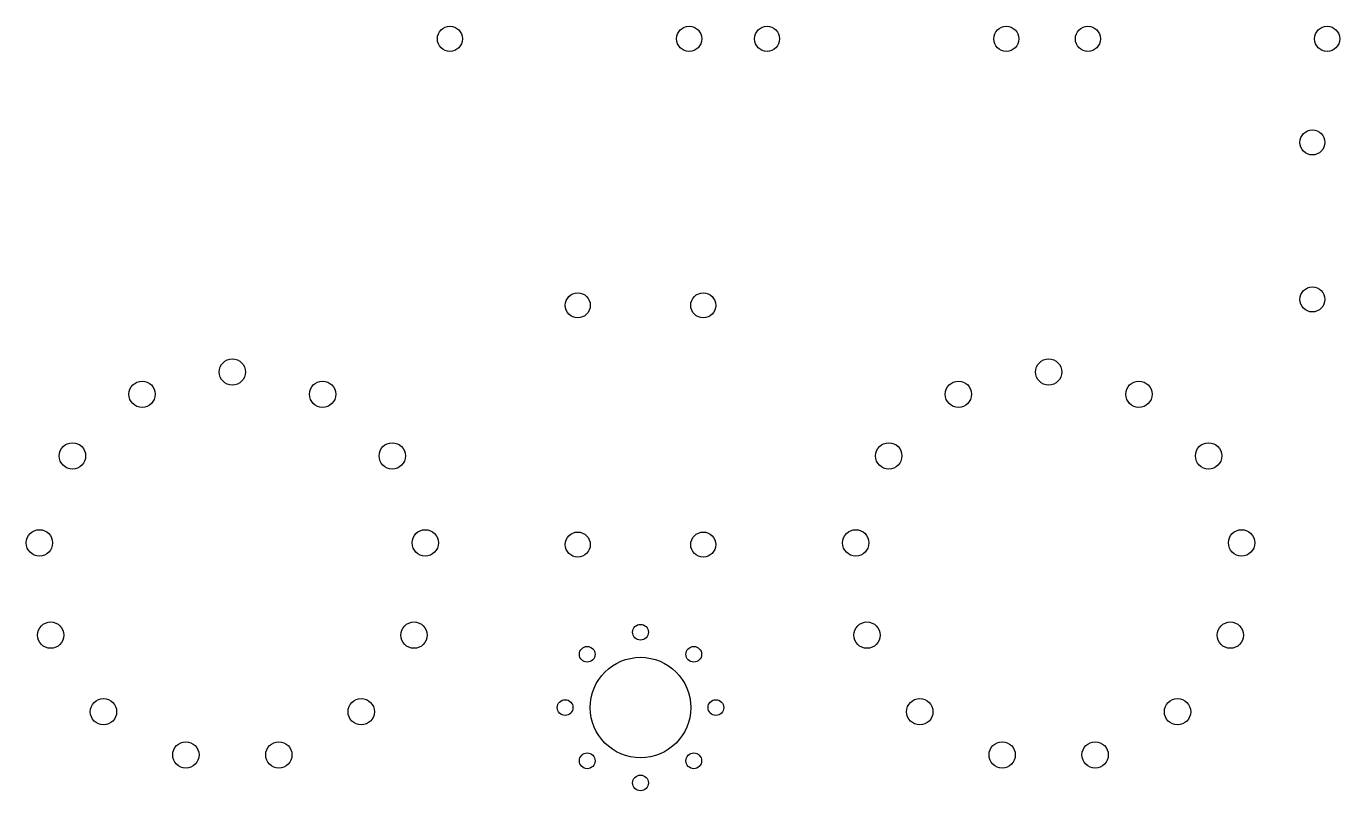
# Model space of a CAD drawing. Extents: x 2.89 to 10.22, y -4.48 to -2.42.
# Drawn here: x 8.56 to 10.207, y -4.474 to -3.516 of the extents above; entities that cross this region are included whole.
import ezdxf

# ---------------------------------------------------------------- set-up
doc = ezdxf.new("R2010")
doc.units = 0
doc.header["$MEASUREMENT"] = 0
doc.layers.add('BLACK', color=7, linetype='CONTINUOUS')

msp = doc.modelspace()

# ---------------------------------------------------------------- linework, layer by layer
at = {"layer": 'BLACK'}
for centre, radius in [((9.0917, -3.5315), 0.0157), ((9.3917, -3.5315), 0.0157), ((9.4894, -3.5315), 0.0157), ((9.7894, -3.5315), 0.0157), ((9.8917, -3.5315), 0.0157), ((10.1917, -3.5315), 0.0157), ((10.1732, -3.6614), 0.0157), ((9.252, -3.8657), 0.0157), ((9.4094, -3.8657), 0.0157), ((10.1732, -3.8583), 0.0157), ((8.8189, -3.9493), 0.0165), ((9.8425, -3.9493), 0.0165), ((8.7057, -3.9772), 0.0165), ((8.9321, -3.9772), 0.0165), ((9.7293, -3.9772), 0.0165), ((9.9557, -3.9772), 0.0165), ((8.6184, -4.0545), 0.0165), ((9.0194, -4.0545), 0.0165), ((9.642, -4.0545), 0.0165), ((10.043, -4.0545), 0.0165), ((8.577, -4.1636), 0.0165), ((9.0608, -4.1636), 0.0165), ((9.252, -4.1657), 0.0157), ((9.4094, -4.1657), 0.0157), ((9.6006, -4.1636), 0.0165), ((10.0844, -4.1636), 0.0165), ((8.5911, -4.2793), 0.0165), ((9.0467, -4.2793), 0.0165), ((9.6147, -4.2793), 0.0165), ((10.0703, -4.2793), 0.0165), ((9.3307, -4.2756), 0.00984), ((9.2639, -4.3033), 0.00984), ((9.3975, -4.3033), 0.00984), ((9.3307, -4.3701), 0.063), ((8.6573, -4.3753), 0.0165), ((8.9805, -4.3753), 0.0165), ((9.2362, -4.3701), 0.00984), ((9.4252, -4.3701), 0.00984), ((9.6809, -4.3753), 0.0165), ((10.0041, -4.3753), 0.0165), ((8.7606, -4.4295), 0.0165), ((8.8772, -4.4295), 0.0165), ((9.7842, -4.4295), 0.0165), ((9.9008, -4.4295), 0.0165), ((9.2639, -4.4369), 0.00984), ((9.3975, -4.4369), 0.00984), ((9.3307, -4.4646), 0.00984)]:
    msp.add_circle(centre, radius, dxfattribs=at)

doc.saveas('drawing.dxf')
